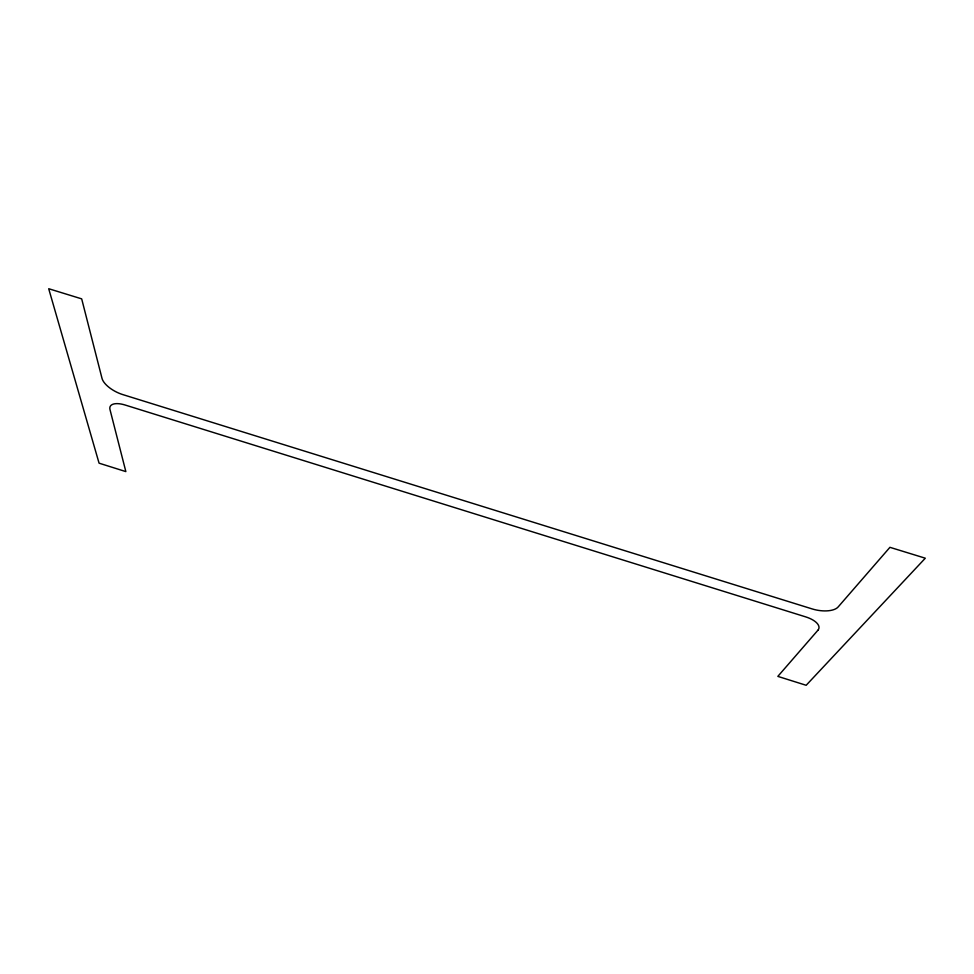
<?xml version="1.0" encoding="UTF-8"?>
<svg xmlns="http://www.w3.org/2000/svg" width="974" height="974" viewBox="0 0 974 974"><rect width="100%" height="100%" fill="white"/><g stroke="black" fill="none" stroke-linecap="round" stroke-linejoin="round"><path stroke-width="1.46" d="M817.916 630.239L777.836 676.382L806.168 685.282L925.3 558.199L889.932 547.327L838.151 606.948A20.783 9.484 10.7 0 1 812.146 608.92L122.761 394.58A20.15 8.973 26.7 0 1 102.014 378.375L81.682 298.86L48.7 288.718L99.068 463.174L125.853 471.599L109.989 409.567A19.322 8.34 26 0 1 125.22 405.05L805.583 616.846A19.918 8.79 11.3 0 1 817.916 630.239"/></g></svg>
